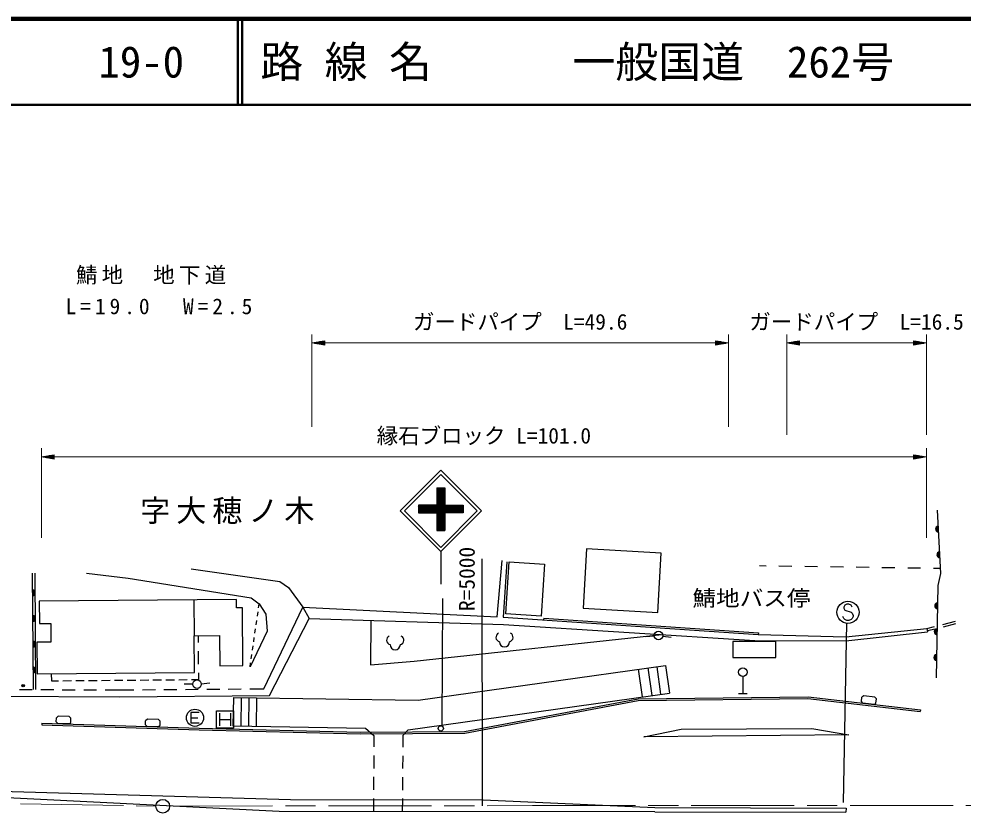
# Model space of a CAD drawing. Units: millimetres, scale not verified. Extents: x 40000 to 680000, y 20000 to 380000.
# Drawn here: x 152252 to 262256, y 287485 to 380000 of the extents above; entities that cross this region are included whole.
import ezdxf
from ezdxf.enums import TextEntityAlignment as Align

# ---------------------------------------------------------------- set-up
doc = ezdxf.new("R2010")
doc.units = ezdxf.units.MM
doc.header["$LTSCALE"] = 1000
doc.linetypes.add('CHAIN', pattern=[18.5, 12, -1.5, 3.5, -1.5])
for name, color, linetype, lineweight in [('M-BGD', 7, 'Continuous', 25), ('M-BGD-EXST', 7, 'Continuous', 25), ('M-BMK', 2, 'CHAIN', 13), ('M-BMK-SRVR', 3, 'Continuous', 25), ('M-STR-HTXT', 7, 'Continuous', 13), ('M-STR-STR3', 7, 'Continuous', 25), ('M-STR-STRC', 7, 'Continuous', 25), ('M-STR-STRD', 7, 'Continuous', 25), ('M-TTL', 2, 'Continuous', 140), ('M-TTL-LINE', 7, 'Continuous', 50)]:
    doc.layers.add(name, color=color, linetype=linetype, lineweight=lineweight)
doc.layers.add('M-BGD-TXT', color=7, linetype='Continuous')
doc.layers.add('M-TTL-TXT', color=7, linetype='Continuous')
doc.styles.add('ＭＳ ゴシック', font='')
doc.styles.get('ＭＳ ゴシック').set_extended_font_data('MS Gothic')

msp = doc.modelspace()

# ---------------------------------------------------------------- hatches: boundary and pattern name
at = {"layer": 'M-STR-STRC'}
h = msp.add_hatch(dxfattribs=at)
h.set_pattern_fill('USER', color=256, style=0, pattern_type=2)
h.set_pattern_definition([(45, (716529, 446574), (-70.7128, 70.7128), []), (135, (716529, 446574), (-70.71634, -70.71634), [])])
h.paths.add_polyline_path([(198794, 322451), (198794, 323351), (200956, 323351), (200956, 325383), (201856, 325383), (201856, 320418), (200956, 320418), (200956, 322451)])
h = msp.add_hatch(dxfattribs=at)
h.set_pattern_fill('USER', color=256, style=0, pattern_type=2)
h.set_pattern_definition([(315, (204018, 322928), (70.7107, 70.7107), []), (45, (204018, 322928), (-70.7107, 70.7107), [])])
h.paths.add_polyline_path([(201856, 323351), (201856, 322451), (204018, 322451), (204018, 323351)])

# ---------------------------------------------------------------- linework, layer by layer
at = {"layer": 'M-BGD'}
for p, q in [((207978, 310358), (208554, 316896)), ((239305, 316261), (238519, 316272)), ((242304, 316219), (240804, 316240)), ((245304, 316178), (243804, 316198)), ((248304, 316136), (246804, 316157)), ((251303, 316094), (249804, 316115)), ((254303, 316053), (252803, 316074)), ((257303, 316011), (255803, 316032)), ((259589, 315980), (258803, 315991)), ((153938, 301874), (153847, 315437)), ((154102, 315439), (154193, 301876)), ((177611, 312386), (154628, 312188)), ((154628, 312188), (154651, 309557)), ((172634, 312343), (172670, 308133)), ((177619, 311400), (177611, 312386)), ((178291, 311406), (177619, 311400)), ((178349, 304670), (178291, 311406)), ((180185, 311408), (180251, 311864)), ((185347, 311463), (207978, 310358)), ((180041, 310418), (180113, 310913)), ((154651, 309557), (155973, 309569)), ((155973, 309569), (155992, 307409)), ((179897, 309428), (179969, 309923)), ((181459, 301175), (186087, 310153)), ((213403, 310204), (213386, 309981)), ((213403, 310204), (238406, 308503)), ((258046, 309006), (258932, 309225)), ((259903, 309465), (261359, 309826)), ((259969, 309198), (261425, 309558)), ((172670, 308133), (175615, 308158)), ((172707, 303859), (172670, 308133)), ((173174, 307343), (173167, 308137)), ((175615, 308158), (175646, 304646)), ((179753, 308439), (179825, 308934)), ((226268, 308109), (225273, 308004)), ((227261, 308103), (228255, 307988)), ((238406, 308503), (238391, 308281)), ((258112, 308738), (258998, 308958)), ((155992, 307409), (154355, 307395)), ((154355, 307395), (154387, 303701)), ((179465, 306460), (179537, 306954)), ((179609, 307449), (179681, 307944)), ((173195, 304843), (173183, 306343)), ((179321, 305470), (179393, 305965)), ((179183, 304519), (179249, 304975)), ((154387, 303701), (172707, 303859)), ((156026, 303715), (156033, 302900)), ((173211, 303048), (173204, 303843)), ((175646, 304646), (178349, 304670)), ((156033, 302900), (156872, 302907)), ((157372, 302912), (158372, 302920)), ((158872, 302925), (159872, 302933)), ((160372, 302938), (161372, 302946)), ((161872, 302950), (162872, 302959)), ((163372, 302963), (164372, 302972)), ((164872, 302976), (165872, 302985)), ((166372, 302989), (167372, 302998)), ((167872, 303002), (168872, 303011)), ((169372, 303015), (170372, 303024)), ((170872, 303028), (171872, 303037)), ((172372, 303041), (173211, 303048)), ((173501, 302553), (174496, 302658)), ((236597, 303415), (236597, 301415)), ((152309, 301883), (153809, 301877)), ((154809, 301873), (156309, 301867)), ((157309, 301863), (158809, 301857)), ((159809, 301853), (161309, 301847)), ((162309, 301843), (163995, 301836)), ((163995, 301836), (165649, 301850)), ((166649, 301858), (168149, 301869)), ((169149, 301877), (170649, 301889)), ((172504, 302504), (171504, 302511)), ((171649, 301897), (173149, 301909)), ((174149, 301917), (175649, 301929)), ((176649, 301937), (178149, 301949)), ((179149, 301957), (180803, 301970)), ((236097, 301415), (237097, 301415)), ((142119, 301124), (163997, 301036)), ((163997, 301036), (181459, 301175)), ((250415, 300500), (250472, 300980)), ((250592, 300292), (250415, 300500)), ((250692, 301141), (250472, 300980)), ((251985, 300989), (250692, 301141)), ((251985, 300989), (252162, 300781)), ((252105, 300301), (252162, 300781)), ((251885, 300140), (250592, 300292)), ((251885, 300140), (252105, 300301)), ((156605, 298106), (156621, 298589)), ((156827, 298768), (156621, 298589)), ((158128, 298725), (156827, 298768)), ((158128, 298725), (158322, 298533)), ((158306, 298050), (158322, 298533)), ((166997, 297765), (167012, 298248)), ((167218, 298427), (167012, 298248)), ((168520, 298385), (167218, 298427)), ((168520, 298385), (168713, 298192)), ((168698, 297710), (168713, 298192)), ((156799, 297914), (156605, 298106)), ((158100, 297871), (156799, 297914)), ((158100, 297871), (158306, 298050)), ((167190, 297573), (166997, 297765)), ((168492, 297531), (167190, 297573)), ((168492, 297531), (168698, 297710))]:
    msp.add_line(p, q, dxfattribs=at)
for points in [[(259237, 322778), (259619, 315393), (259292, 314003), (259101, 303238)], [(172324, 315946), (182648, 314475), (183669, 313763), (185347, 311463)], [(209092, 316771), (208654, 310303), (238391, 308281), (248577, 308021), (258046, 309006), (258088, 308588)], [(160125, 315424), (164967, 314855), (179302, 312553), (180251, 311864), (181034, 310654), (181177, 308684), (179183, 304519)], [(180803, 301970), (185347, 311463), (186087, 310153)], [(186087, 310153), (208724, 309438), (238000, 307594), (248599, 307546), (258088, 308588)], [(193240, 309927), (193209, 304774), (198288, 305201), (227169, 308276)]]:
    msp.add_lwpolyline(points, dxfattribs=at)
for points in [[(217999, 311340), (226700, 310850), (227090, 317771), (218390, 318262)], [(208972, 310686), (209359, 316754), (213493, 316490), (213107, 310422)], [(235430, 305616), (240436, 305596), (240444, 307463), (235438, 307483)]]:
    msp.add_lwpolyline(points, close=True, dxfattribs=at)
for centre, radius in [((226765, 308161), 500), ((236597, 303915), 500), ((173004, 302501), 500), ((152746, 302333), 150), ((152746, 302333), 120), ((152746, 302333), 100), ((152746, 302333), 100), ((152746, 302333), 100), ((152746, 302333), 100)]:
    msp.add_circle(centre, radius, dxfattribs=at)
for centre, radius, start, end in [((259405, 320586), 354, 101.75471, 264.15989), ((259405, 320586), 283, 103.97875, 261.93585), ((259405, 320586), 212, 107.72508, 258.18952), ((259405, 320586), 142, 115.43681, 250.4778), ((259405, 320586), 100, 125.75447, 240.16013), ((259405, 320586), 100, 125.75447, 240.16013), ((259560, 317590), 354, 101.75471, 264.15989), ((259560, 317590), 283, 103.97875, 261.93585), ((259560, 317590), 212, 107.72508, 258.18952), ((259560, 317590), 142, 115.43681, 250.4778), ((259560, 317590), 100, 125.75447, 240.16013), ((259560, 317590), 100, 125.75447, 240.16013), ((153808, 313155), 354, 279.18038, 81.58555), ((153808, 313155), 283, 281.40441, 79.36152), ((153808, 313155), 212, 285.15074, 75.61519), ((153808, 313155), 142, 292.86247, 67.90346), ((153808, 313155), 100, 303.18013, 57.5858), ((153808, 313155), 100, 303.18013, 57.5858), ((259304, 311619), 354, 97.78215, 260.18733), ((259304, 311619), 283, 100.00619, 257.96329), ((259304, 311619), 212, 103.75251, 254.21696), ((259304, 311619), 142, 111.46424, 246.50523), ((259304, 311619), 100, 121.78191, 236.18757), ((259304, 311619), 100, 121.78191, 236.18757), ((153829, 310155), 354, 279.18038, 81.58555), ((153829, 310155), 283, 281.40441, 79.36152), ((153829, 310155), 212, 285.15074, 75.61519), ((153829, 310155), 142, 292.86247, 67.90346), ((153829, 310155), 100, 303.18013, 57.5858), ((153829, 310155), 100, 303.18013, 57.5858), ((195628, 307631), 536, 116.08703, 255.33416), ((196557, 307631), 536, 284.66584, 63.91297), ((208364, 307962), 536, 116.08703, 255.33416), ((209292, 307962), 536, 284.66584, 63.91297), ((259251, 308619), 354, 97.78215, 260.18733), ((259251, 308619), 283, 100.00619, 257.96329), ((259251, 308619), 212, 103.75251, 254.21696), ((259251, 308619), 142, 111.46424, 246.50523), ((259251, 308619), 100, 121.78191, 236.18757), ((259251, 308619), 100, 121.78191, 236.18757), ((153849, 307155), 354, 279.18038, 81.58555), ((153849, 307155), 283, 281.40441, 79.36152), ((153849, 307155), 212, 285.15074, 75.61519), ((153849, 307155), 142, 292.86247, 67.90346), ((153849, 307155), 100, 303.18013, 57.5858), ((153849, 307155), 100, 303.18013, 57.5858), ((196092, 307113), 600, 180, 360), ((208828, 307444), 600, 180, 360), ((259198, 305620), 354, 97.78215, 260.18733), ((259198, 305620), 283, 100.00619, 257.96329), ((259198, 305620), 212, 103.75251, 254.21696), ((259198, 305620), 142, 111.46424, 246.50523), ((259198, 305620), 100, 121.78191, 236.18757), ((259198, 305620), 100, 121.78191, 236.18757), ((153869, 304155), 354, 279.18038, 81.58555), ((153869, 304155), 283, 281.40441, 79.36152), ((153869, 304155), 212, 285.15074, 75.61519), ((153869, 304155), 142, 292.86247, 67.90346), ((153869, 304155), 100, 303.18013, 57.5858), ((153869, 304155), 100, 303.18013, 57.5858)]:
    msp.add_arc(centre, radius, start, end, dxfattribs=at)
at = {"layer": 'M-BGD-EXST'}
for p, q in [((173265, 299193), (172265, 299193)), ((172265, 299193), (172265, 297993)), ((172265, 298593), (173115, 298593)), ((172265, 297993), (173265, 297993))]:
    msp.add_line(p, q, dxfattribs=at)
msp.add_circle((172765, 298593), 1000, dxfattribs=at)
at = {"layer": 'M-BMK'}
for points in [[(105769, 289303), (115427, 289109), (168217, 288312)], [(169816, 288298), (212081, 288354), (268983, 288364)]]:
    msp.add_lwpolyline(points, dxfattribs=at)
at = {"layer": 'M-BMK-SRVR'}
msp.add_line((206257, 288346), (206227, 317114), dxfattribs=at)
msp.add_circle((169016, 288285), 800, dxfattribs=at)
at = {"layer": 'M-STR-HTXT'}
for p, q in [((186376, 332463), (186376, 343252)), ((234927, 332463), (234927, 343252)), ((241711, 331532), (241711, 343252)), ((257974, 331532), (257974, 343252)), ((186376, 342252), (187876, 342502)), ((186376, 342252), (187876, 342002)), ((186376, 342252), (187876, 342252)), ((187876, 342302), (186676, 342302)), ((187876, 342202), (186676, 342202)), ((186976, 342352), (187876, 342352)), ((186976, 342152), (187876, 342152)), ((187876, 342402), (187276, 342402)), ((187576, 342452), (187876, 342452)), ((187876, 342002), (187876, 342502)), ((187876, 342252), (233427, 342252)), ((234927, 342252), (233427, 342502)), ((233427, 342502), (233427, 342002)), ((233727, 342452), (233427, 342452)), ((233427, 342402), (234027, 342402)), ((234327, 342352), (233427, 342352)), ((233427, 342302), (234627, 342302)), ((234927, 342252), (233427, 342002)), ((234927, 342252), (233427, 342252)), ((233427, 342202), (234627, 342202)), ((234327, 342152), (233427, 342152)), ((241711, 342252), (243211, 342502)), ((241711, 342252), (243211, 342002)), ((241711, 342252), (243211, 342252)), ((243211, 342302), (242011, 342302)), ((243211, 342202), (242011, 342202)), ((242311, 342352), (243211, 342352)), ((242311, 342152), (243211, 342152)), ((243211, 342402), (242611, 342402)), ((242911, 342452), (243211, 342452)), ((243211, 342002), (243211, 342502)), ((243211, 342252), (256474, 342252)), ((257974, 342252), (256474, 342502)), ((256474, 342502), (256474, 342002)), ((256774, 342452), (256474, 342452)), ((256474, 342402), (257074, 342402)), ((257374, 342352), (256474, 342352)), ((256474, 342302), (257674, 342302)), ((257974, 342252), (256474, 342002)), ((257974, 342252), (256474, 342252)), ((256474, 342202), (257674, 342202)), ((257374, 342152), (256474, 342152)), ((187876, 342102), (187276, 342102)), ((187576, 342052), (187876, 342052)), ((233427, 342102), (234027, 342102)), ((233727, 342052), (233427, 342052)), ((243211, 342102), (242611, 342102)), ((242911, 342052), (243211, 342052)), ((256474, 342102), (257074, 342102)), ((256774, 342052), (256474, 342052)), ((154875, 319546), (154875, 329981)), ((154875, 328981), (156375, 329231)), ((154875, 328981), (156375, 328731)), ((154875, 328981), (156375, 328981)), ((156375, 329031), (155175, 329031)), ((156375, 328931), (155175, 328931)), ((155475, 329081), (156375, 329081)), ((156375, 329131), (155775, 329131)), ((156075, 329181), (156375, 329181)), ((156375, 328731), (156375, 329231)), ((156375, 328981), (256474, 328981)), ((257974, 328981), (256474, 329231)), ((256474, 329231), (256474, 328731)), ((256774, 329181), (256474, 329181)), ((256474, 329131), (257074, 329131)), ((257374, 329081), (256474, 329081)), ((256474, 329031), (257674, 329031)), ((257974, 328981), (256474, 328731)), ((257974, 328981), (256474, 328981)), ((256474, 328931), (257674, 328931)), ((257974, 319546), (257974, 329981)), ((155475, 328881), (156375, 328881)), ((156375, 328831), (155775, 328831)), ((156075, 328781), (156375, 328781)), ((257374, 328881), (256474, 328881)), ((256474, 328831), (257074, 328831)), ((256774, 328781), (256474, 328781))]:
    msp.add_line(p, q, dxfattribs=at)
at = {"layer": 'M-STR-STR3'}
for p, q in [((224412, 304235), (224864, 301024)), ((225521, 304391), (225973, 301180)), ((226569, 304538), (227020, 301327)), ((227589, 304682), (228040, 301470)), ((197590, 297190), (228040, 301470)), ((177242, 300969), (177190, 297635)), ((178142, 300955), (178090, 297621)), ((179042, 300941), (178990, 297607)), ((179942, 300927), (179890, 297593)), ((177190, 297635), (192644, 297393)), ((192644, 297393), (193623, 296545)), ((197590, 297190), (196984, 296519)), ((193623, 296545), (193612, 295198)), ((196984, 296519), (196973, 295172)), ((193604, 294199), (193592, 292699)), ((196965, 294172), (196953, 292672)), ((193584, 291699), (193572, 290199)), ((196945, 291672), (196933, 290172)), ((193564, 289199), (193552, 287699)), ((196925, 289172), (196913, 287672))]:
    msp.add_line(p, q, dxfattribs=at)
msp.add_lwpolyline([(177242, 300969), (198771, 300631), (227589, 304682)], dxfattribs=at)
at = {"layer": 'M-STR-STRC'}
for p, q in [((196677, 322680), (201415, 327418)), ((197172, 322680), (201415, 326923)), ((201415, 327418), (206153, 322680)), ((201415, 326923), (205658, 322680)), ((200956, 325383), (201856, 325383)), ((200956, 325383), (200956, 323351)), ((201856, 325383), (201856, 323351)), ((196677, 322680), (201415, 317943)), ((197172, 322680), (201415, 318438)), ((200956, 323351), (198794, 323351)), ((198794, 323351), (198794, 322451)), ((198794, 322451), (200956, 322451)), ((200956, 322451), (200956, 320418)), ((201415, 318438), (205658, 322680)), ((201415, 317943), (206153, 322680)), ((201856, 322451), (201856, 320418)), ((200956, 320418), (201856, 320418)), ((201415, 317943), (201415, 314155)), ((201590, 312484), (201516, 297742)), ((248486, 311703), (248368, 311466)), ((248368, 311466), (248368, 311348)), ((248368, 311348), (248486, 311112)), ((248723, 311821), (248486, 311703)), ((248959, 311821), (248723, 311821)), ((249195, 311703), (248959, 311821)), ((249314, 311466), (249195, 311703)), ((248368, 310166), (248250, 310403)), ((248486, 311112), (249195, 310876)), ((249195, 310876), (249314, 310757)), ((249314, 310757), (249432, 310521)), ((249432, 310403), (249314, 310166)), ((249432, 310521), (249432, 310403)), ((248312, 288722), (248720, 309595)), ((248486, 310048), (248368, 310166)), ((248723, 309930), (248486, 310048)), ((248959, 309930), (248723, 309930)), ((249195, 310048), (248959, 309930)), ((249314, 310166), (249195, 310048)), ((175262, 297391), (175262, 299391)), ((175262, 299391), (177262, 299391)), ((177262, 299391), (177262, 297391)), ((175637, 299141), (175637, 297641)), ((175637, 298391), (176887, 298391)), ((176887, 299141), (176887, 297641)), ((177262, 297391), (175262, 297391))]:
    msp.add_line(p, q, dxfattribs=at)
msp.add_lwpolyline([(201856, 323351), (204018, 323351), (204018, 322451), (201856, 322451)], dxfattribs=at)
msp.add_lwpolyline([(248957, 296605), (225064, 296381), (229411, 297250), (244636, 297350)], close=True, dxfattribs=at)
for centre, radius in [((248841, 310876), 1300), ((201406, 297354), 305)]:
    msp.add_circle(centre, radius, dxfattribs=at)
at = {"layer": 'M-STR-STRD'}
for p, q in [((204174, 296987), (224384, 300816)), ((204193, 296787), (224404, 300616)), ((224384, 300816), (244188, 301045)), ((224404, 300616), (244178, 300845)), ((244178, 300845), (257258, 299307)), ((244188, 301045), (257281, 299506)), ((257281, 299506), (257258, 299307)), ((154916, 297975), (154909, 297775)), ((154909, 297775), (173263, 297174)), ((154916, 297975), (173269, 297374)), ((173263, 297174), (191995, 296723)), ((173269, 297374), (191997, 296923)), ((191995, 296723), (204193, 296787)), ((191997, 296923), (204174, 296987)), ((226350, 287630), (248610, 287576)), ((248612, 288076), (248610, 287576))]:
    msp.add_line(p, q, dxfattribs=at)
for points in [[(226350, 287630), (182586, 287660), (139267, 289845)], [(139272, 290345), (183883, 289088), (206324, 289050), (226351, 288130), (248612, 288076)]]:
    msp.add_lwpolyline(points, dxfattribs=at)
at = {"layer": 'M-TTL'}
msp.add_line((680000, 380000), (40000, 380000), dxfattribs=at)
at = {"layer": 'M-TTL-LINE'}
for p, q in [((177750, 380000), (177750, 370000)), ((178250, 380000), (178250, 370000)), ((40000, 370000), (680000, 370000))]:
    msp.add_line(p, q, dxfattribs=at)

# ---------------------------------------------------------------- texts
at = {"layer": 'M-BGD', "style": 'ＭＳ ゴシック', "width": 1.1}
msp.add_text('鯖地バス停', height=1833, dxfattribs=at).set_placement((237599, 311056), align=Align.BOTTOM_CENTER)
at = {"layer": 'M-BGD-TXT', "insert": (176882, 321157), "char_height": 2566, "attachment_point": 8, "style": 'ＭＳ ゴシック'}
msp.add_mtext('\\T1.2;字大穂ノ木', dxfattribs=at)
at = {"layer": 'M-BMK-SRVR', "style": 'ＭＳ ゴシック'}
msp.add_text('R=5000', height=1833, rotation=90, dxfattribs=at).set_placement((204442, 311021), align=Align.MIDDLE_LEFT)
at = {"layer": 'M-STR-HTXT', "style": 'ＭＳ ゴシック'}
for s, p in [('ガードパイプ  L=49.6', (210652, 343252)), ('ガードパイプ  L=16.5', (249843, 343252)), ('縁石ブロック L=101.0', (206424, 329981))]:
    msp.add_text(s, height=1833, dxfattribs=at).set_placement(p, align=Align.BOTTOM_CENTER)
at = {"layer": 'M-STR-HTXT', "char_height": 1833, "attachment_point": 8, "style": 'ＭＳ ゴシック'}
for s, insert in [('\\T1.2;鯖地\u3000地下道', (167900, 349054)), ('\\T1.37;L=19.0\u3000W=2.5', (168801, 345573))]:
    msp.add_mtext(s, dxfattribs=dict(at, insert=insert))
at = {"layer": 'M-TTL-TXT', "style": 'ＭＳ ゴシック'}
for s, p in [('路 線 名', (180380, 375000)), ('一般国道\u3000262号', (216734, 375000)), ('19-0', (161521, 375000))]:
    msp.add_text(s, height=3666, dxfattribs=at).set_placement(p, align=Align.MIDDLE_LEFT)

doc.saveas('drawing.dxf')
